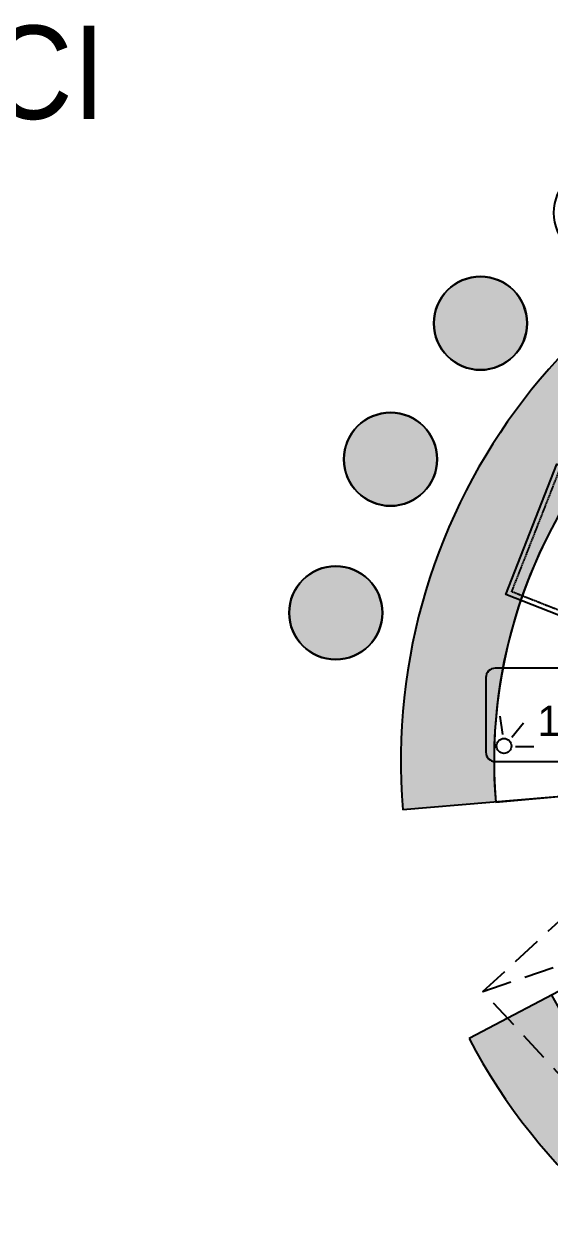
# Model space of a CAD drawing. Header units: millimetres. Extents: x -2729 to 15248, y -12439 to 5292.
# Drawn here: x 5821 to 6046, y -8042 to -7523 of the extents above; entities that cross this region are included whole.
import ezdxf

# ---------------------------------------------------------------- set-up
doc = ezdxf.new("R2010")
doc.units = ezdxf.units.MM
doc.linetypes.add('DASHED', pattern=[0.75, 0.5, -0.25])
doc.linetypes.add('HIDDENX2', pattern=[19.05, 12.7, -6.35])
for name, color, linetype in [('OLCU', 7, 'Continuous'), ('S2000-002 Çizgi', 7, 'Continuous'), ('tefris', 39, 'Continuous')]:
    doc.layers.add(name, color=color, linetype=linetype)
doc.styles.add('TAKSİM', font='GOTHIC.TTF', dxfattribs={"height": 20})
doc.styles.add('Мой Ариал', font='arial.ttf', dxfattribs={"width": 0.9})

# ---------------------------------------------------------------- blocks, each defined once
blk = doc.blocks.new('A$C11441216')
at = {"layer": 'S2000-002 Çizgi'}
for p, q in [((7.24, 11.66), (6.13, 19.47)), ((11.05, 10.43), (16.06, 16.53)), ((12.71, 6.52), (20.6, 6.52))]:
    blk.add_line(p, q, dxfattribs=at)
blk.add_lwpolyline([(40, 4), (40, 36, 0.414214), (36, 40), (4, 40, 0.414214), (0, 36), (0, 4, 0.414214), (4, 0), (36, 0, 0.414214)], format="xyb", close=True, dxfattribs=at)
blk.add_circle((7.74, 6.71), 3.19, dxfattribs=at)
blk = doc.blocks.new('A$C14D126DE')
at = {"layer": 'S2000-002 Çizgi'}
for points in [[(3.67, 0), (3.67, 60), (63.67, 60), (63.67, 0)], [(2.21, 53.17), (2.21, 54.63), (0.75, 54.63), (0.75, 53.17)]]:
    blk.add_lwpolyline(points, close=True, dxfattribs=at)
at = {"layer": 'S2000-002 Çizgi', "linetype": 'DASHED', "ltscale": 0.5}
blk.add_lwpolyline([(5.67, 2), (5.67, 58), (61.67, 58), (61.67, 2)], close=True, dxfattribs=at)
at = {"layer": 'S2000-002 Çizgi'}
for points in [[(3.32, 55.85), (2.21, 55.85), (2.21, 52.2)], [(3.18, 52.2), (3.67, 52.2), (3.67, 55.85)]]:
    blk.add_lwpolyline(points, dxfattribs=at)
for centre, radius, start, end in [((100.61, 29.9), 100.61, 164.4941, 195.5059), ((109.49, 29.9), 108.49, 167.2819, 192.7181)]:
    blk.add_arc(centre, radius, start, end, dxfattribs=at)
blk = doc.blocks.new('jhkjuhj')
at = {"layer": 'tefris'}
blk.add_circle((-2448793.21, 524949.27), 20, dxfattribs=at)

msp = doc.modelspace()

# ---------------------------------------------------------------- hatches: boundary and pattern name
at = {"layer": 'OLCU'}
h = msp.add_hatch(color=18, dxfattribs=at)
h.set_gradient(color1=(8, 8, 8), color2=(145, 145, 145), rotation=270, one_color=1, tint=0.57, name='INVCYLINDER')
h.paths.add_polyline_path([(6036.364, -7651.426, 1), (5996.364, -7651.426, 1)])
h = msp.add_hatch(color=18, dxfattribs=at)
h.set_gradient(color1=(8, 8, 8), color2=(145, 145, 145), rotation=270, one_color=1, tint=0.57, name='INVCYLINDER')
h.paths.add_polyline_path([(5997.803, -7709.697, 1), (5957.803, -7709.697, 1)])
h = msp.add_hatch(color=18, dxfattribs=at)
h.set_gradient(color1=(8, 8, 8), color2=(145, 145, 145), rotation=270, one_color=1, tint=0.57, name='INVCYLINDER')
h.paths.add_polyline_path([(5974.306, -7775.505, 1), (5934.306, -7775.505, 1)])
at = {"layer": 'tefris'}
h = msp.add_hatch(color=34, dxfattribs=at)
h.set_gradient(color1=(147, 87, 26), color2=(43, 26, 8), rotation=90, one_color=1, tint=0.1, name='INVCYLINDER')
h.paths.add_polyline_path([(5983.143, -7859.522), (6023.012, -7856.281, -9.8904821), (6047, -7938.881), (6011.598, -7957.5, 9.8904821)])

# ---------------------------------------------------------------- linework, layer by layer
for p, q in [((6057.62, -7853.652), (5983.024, -7860.003)), ((6022.886, -7856.683), (6057.65, -7853.574)), ((6082.283, -7920.744), (6011.479, -7957.982))]:
    msp.add_line(p, q)
for radius, start in [(254.853, 207.74092), (214.853, 207.74092), (214.853, 132.65878)]:
    msp.add_arc((6237.039, -7839.355), radius, start, 184.64731)
at = {"layer": 'S2000-002 Çizgi', "linetype": 'HIDDENX2'}
msp.add_line((6017.414, -7937.806), (6374.924, -7816.227), dxfattribs=at)
msp.add_lwpolyline([(6017.414, -7937.806), (6271.345, -7703.818), (6374.924, -7816.227), (6120.99, -8050.212)], close=True, dxfattribs=at)

# ---------------------------------------------------------------- block references
at = {"rotation": 158.5400409821932}
msp.add_blockref('A$C14D126DE', (6108.392, -7735.088), dxfattribs=at)
msp.add_blockref('A$C11441216', (6018.699, -7839.261))
at = {"layer": 'OLCU', "xscale": -1}
for p, rotation in [((1862390.198, -1688742.645), 125.7357064954379), ((2210720.248, -1195692.124), 139.5818603505062), ((2430933.747, -633607.918), 153.4280141801304), ((2510232.687, -35156.317), 167.2741680495087)]:
    msp.add_blockref('jhkjuhj', p, dxfattribs=dict(at, rotation=rotation))
at = {"layer": 'OLCU'}
for p, rotation in [((-2488653.081, -228523.046), 197.1590349694359), ((-2363343.044, -819176.665), 211.0051888234362), ((-2100321.626, -1362678.309), 224.8513426478221)]:
    msp.add_blockref('jhkjuhj', p, dxfattribs=dict(at, rotation=rotation))

# ---------------------------------------------------------------- texts
at = {"style": 'TAKSİM'}
msp.add_text('1', height=13, dxfattribs=at).set_placement((6040.804, -7828.343))
at = {"lineweight": 40, "ltscale": 0.005, "insert": (5682.261, -7564.431), "char_height": 40, "attachment_point": 8, "style": 'Мой Ариал'}
msp.add_mtext('DONDURMACI', dxfattribs=at)

doc.saveas('drawing.dxf')
